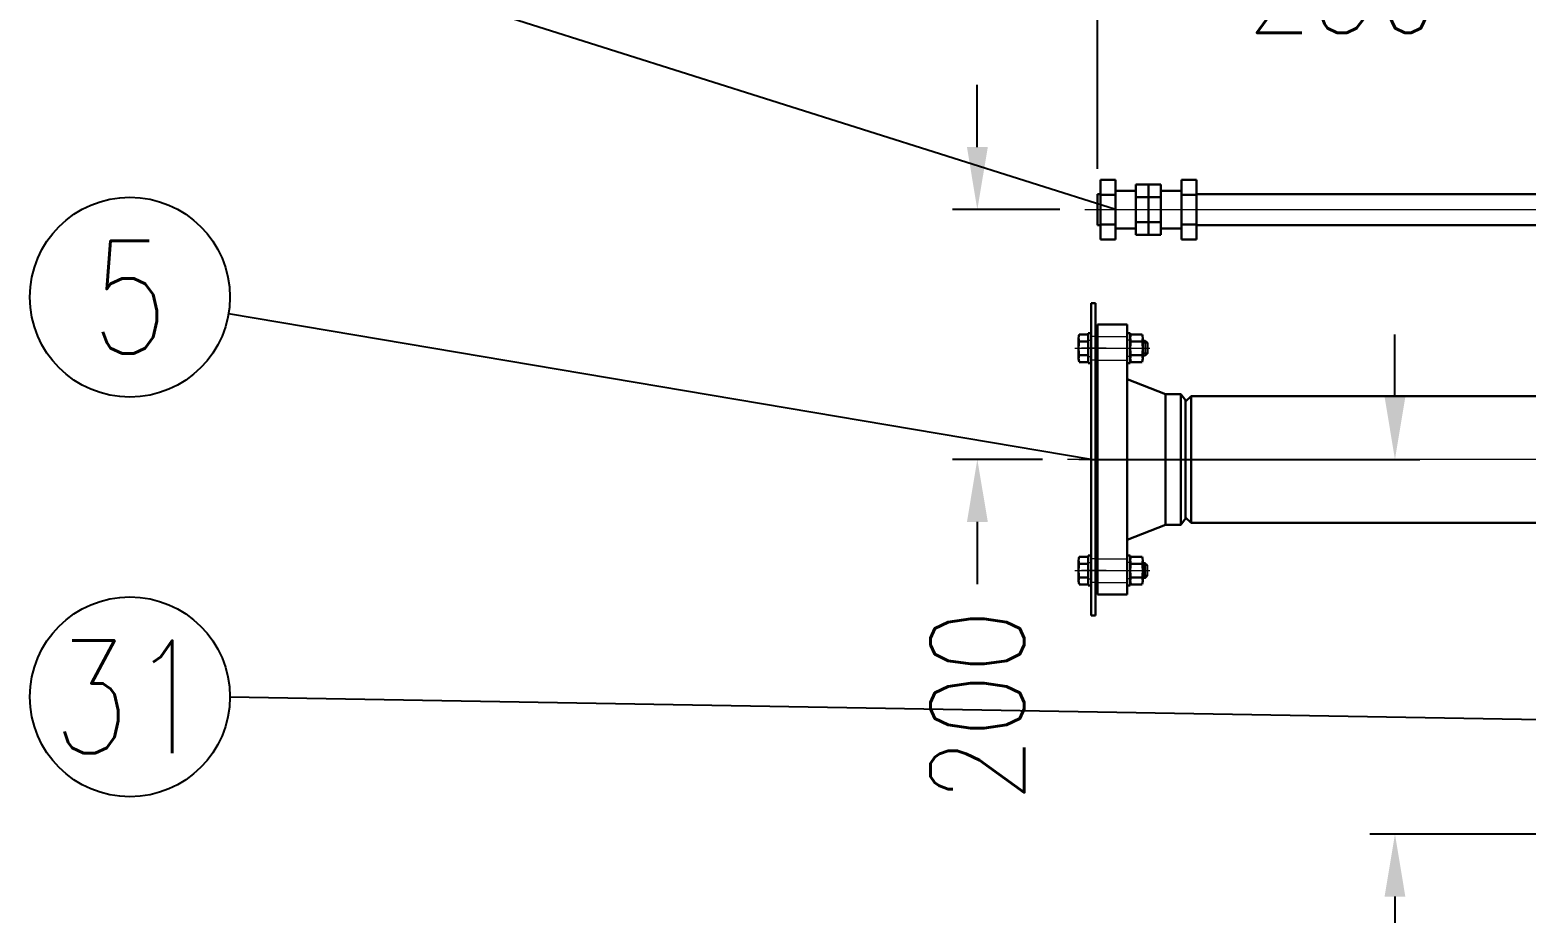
# Model space of a CAD drawing. Extents: x -25778 to -31, y 280 to 17100.
# Drawn here: x -21343 to -20145, y 11423 to 12130 of the extents above; entities that cross this region are included whole.
import ezdxf
from ezdxf.lldxf.tags import DXFTag

# ---------------------------------------------------------------- set-up
doc = ezdxf.new("R2010")
doc.units = 0
doc.header["$LTSCALE"] = 20
doc.header["$MEASUREMENT"] = 0
doc.header["$PDSIZE"] = -5
for name, color, linetype, lineweight in [('CENTRO', 7, 'CENTRO10', 13), ('CENTRO10', 7, 'CENTRO10', 13), ('CENTRO2', 7, 'CENTRO2', 13), ('CONTORNO', 3, 'Continuous', 30), ('COTA', 2, 'Continuous', 15), ('TRACEJADA', 7, 'HIDDEN', 13), ('TRACEJADO', 7, 'TRACEJADA1', 13)]:
    doc.layers.add(name, color=color, linetype=linetype, lineweight=lineweight)
doc.layers.add('FINA', color=7, linetype='Continuous')
doc.layers.add('SUBLISTA', color=7, linetype='Continuous')
doc.styles.add('ROMANS', font='romans.shx', dxfattribs={"width": 0.8, "height": 75})
tags = doc.linetypes.add('CENTRO10', pattern=[16.8, 10, -3, 0.8, -3]).pattern_tags.tags
tags[10:11] = [DXFTag(74, 4), DXFTag(75, 0), DXFTag(340, '0'), DXFTag(46, 1.0), DXFTag(50, 0.0), DXFTag(44, 0.0), DXFTag(45, 0.0)]
tags[8:9] = [DXFTag(74, 4), DXFTag(75, 0), DXFTag(340, '0'), DXFTag(46, 1.0), DXFTag(50, 0.0), DXFTag(44, 0.0), DXFTag(45, 0.0)]
tags[6:7] = [DXFTag(74, 4), DXFTag(75, 0), DXFTag(340, '0'), DXFTag(46, 1.0), DXFTag(50, 0.0), DXFTag(44, 0.0), DXFTag(45, 0.0)]
tags[4:5] = [DXFTag(74, 4), DXFTag(75, 0), DXFTag(340, '0'), DXFTag(46, 1.0), DXFTag(50, 0.0), DXFTag(44, 0.0), DXFTag(45, 0.0)]
tags = doc.linetypes.add('CENTRO2', pattern=[4.3, 2.5, -0.75, 0.3, -0.75]).pattern_tags.tags
tags[10:11] = [DXFTag(74, 4), DXFTag(75, 0), DXFTag(340, '0'), DXFTag(46, 1.0), DXFTag(50, 0.0), DXFTag(44, 0.0), DXFTag(45, 0.0)]
tags[8:9] = [DXFTag(74, 4), DXFTag(75, 0), DXFTag(340, '0'), DXFTag(46, 1.0), DXFTag(50, 0.0), DXFTag(44, 0.0), DXFTag(45, 0.0)]
tags[6:7] = [DXFTag(74, 4), DXFTag(75, 0), DXFTag(340, '0'), DXFTag(46, 1.0), DXFTag(50, 0.0), DXFTag(44, 0.0), DXFTag(45, 0.0)]
tags[4:5] = [DXFTag(74, 4), DXFTag(75, 0), DXFTag(340, '0'), DXFTag(46, 1.0), DXFTag(50, 0.0), DXFTag(44, 0.0), DXFTag(45, 0.0)]
tags = doc.linetypes.add('HIDDEN', pattern=[1.905, 1.27, -0.635]).pattern_tags.tags
tags[6:7] = [DXFTag(74, 4), DXFTag(75, 0), DXFTag(340, '0'), DXFTag(46, 1.0), DXFTag(50, 0.0), DXFTag(44, 0.0), DXFTag(45, 0.0)]
tags[4:5] = [DXFTag(74, 4), DXFTag(75, 0), DXFTag(340, '0'), DXFTag(46, 1.0), DXFTag(50, 0.0), DXFTag(44, 0.0), DXFTag(45, 0.0)]
tags = doc.linetypes.add('TRACEJADA1', pattern=[2, 1, -1]).pattern_tags.tags
tags[6:7] = [DXFTag(74, 4), DXFTag(75, 0), DXFTag(340, '0'), DXFTag(46, 1.0), DXFTag(50, 0.0), DXFTag(44, 0.0), DXFTag(45, 0.0)]
tags[4:5] = [DXFTag(74, 4), DXFTag(75, 0), DXFTag(340, '0'), DXFTag(46, 1.0), DXFTag(50, 0.0), DXFTag(44, 0.0), DXFTag(45, 0.0)]
doc.dimstyles.get("Standard").update_dxf_attribs({"dimscale": 30, "dimtxt": 75, "dimasz": 2.5, "dimexe": 1, "dimexo": 1, "dimgap": 1, "dimtad": 0, "dimrnd": 0.1, "dimdsep": 46, "dimtxsty": 'ROMANS', "dimcen": 0, "dimclrd": 256, "dimclre": 256, "dimclrt": 256, "dimadec": 0, "dimazin": 0, "dimtp": 0.1, "dimtm": 0.1, "dimtfac": 0.5, "dimtdec": 3, "dimtofl": 0, "dimtmove": 0, "dimatfit": 0, "dimfxl": 0, "dimtolj": 1, "dimarcsym": 0})

# ---------------------------------------------------------------- blocks, each defined once
blk = doc.blocks.new('*D53')
at = {"linetype": 'ByBlock'}
for p, q in [((-20738.3, 12774.3), (-20738.3, 16112.1)), ((-15273.3, 11526.9), (-15273.3, 16112.1)), ((-20663.3, 16082.1), (-18141.5, 16082.1)), ((-15348.3, 16082.1), (-17870.1, 16082.1))]:
    blk.add_line(p, q, dxfattribs=at)
for points in [[(-20663.3, 16094.6), (-20663.3, 16069.6), (-20738.3, 16082.1)], [(-15348.3, 16094.6), (-15348.3, 16069.6), (-15273.3, 16082.1)]]:
    blk.add_solid(points, dxfattribs=at)
at = {"layer": 'DEFPOINTS', "color": 0, "linetype": 'ByBlock'}
for p in [(-15273.3, 16082.1), (-20738.3, 12744.3), (-15273.3, 11496.9)]:
    blk.add_point(p, dxfattribs=at)
at = {"linetype": 'ByBlock', "insert": (-18005.8, 16082.1), "char_height": 75, "attachment_point": 5, "style": 'ROMANS'}
blk.add_mtext('\\A1;5465', dxfattribs=at)
blk = doc.blocks.new('A$C05386941')
at = {"layer": 'CONTORNO', "color": 4}
for p, q in [((0, 24, 0), (2.5, 24, 0)), ((0, 24, 0), (0, 0, 0)), ((2.5, 24, 0), (2.5, 0, 0)), ((0, 0, 0), (2.5, 0, 0))]:
    blk.add_line(p, q, dxfattribs=at)
at = {"layer": 'TRACEJADO'}
for p, q in [((0, 18.5, 0), (2.5, 18.5, 0)), ((0, 5.5, 0), (2.5, 5.5, 0))]:
    blk.add_line(p, q, dxfattribs=at)
blk = doc.blocks.new('A$C62890347')
at = {"layer": 'CENTRO2', "ltscale": 0.5}
blk.add_line((0, 12, 0), (59.9, 12, 0), dxfattribs=at)
at = {"layer": 'CONTORNO'}
for p, q in [((3, 3.8, 0), (3, 20.2, 0)), ((3.5, 23, 0), (10.6, 23, 0)), ((3.5, 17.5, 0), (10.6, 17.5, 0)), ((10.6, 1, 0), (10.6, 23, 0)), ((44.3, 20.2, 0), (44.3, 3.8, 0)), ((53.8, 23, 0), (44.9, 23, 0)), ((53.8, 17.5, 0), (44.9, 17.5, 0)), ((54.3, 20.2, 0), (54.3, 3.8, 0)), ((3.5, 6.5, 0), (10.6, 6.5, 0)), ((3.5, 1, 0), (10.6, 1, 0)), ((53.8, 6.5, 0), (44.9, 6.5, 0)), ((53.8, 1, 0), (44.9, 1, 0))]:
    blk.add_line(p, q, dxfattribs=at)
for centre, radius, start, end in [((10.3, 20.2, 0), 7.3, 157.9259, 202.0741), ((31.4, 12, 0), 28.4, 168.8596, 191.1404), ((51.6, 20.2, 0), 7.3, 157.9259, 202.0741), ((72.7, 12, 0), 28.4, 168.8596, 191.1404), ((47, 20.2, 0), 7.3, 337.9259, 22.0741), ((25.9, 12, 0), 28.4, 348.8596, 11.1404), ((10.3, 3.8, 0), 7.3, 157.9259, 202.0741), ((51.6, 3.8, 0), 7.3, 157.9259, 202.0741), ((47, 3.8, 0), 7.3, 337.9259, 22.0741)]:
    blk.add_arc(centre, radius, start, end, dxfattribs=at)
at = {"layer": 'FINA'}
for p, q in [((56.3, 18, 0), (54.3, 18, 0)), ((58, 16.3, 0), (54.3, 16.3, 0)), ((56.3, 18, 0), (56.3, 6, 0)), ((56.3, 18, 0), (58, 16.3, 0)), ((58, 16.3, 0), (58, 7.7, 0)), ((58, 7.7, 0), (54.3, 7.7, 0)), ((56.3, 6, 0), (54.3, 6, 0)), ((58, 7.7, 0), (56.3, 6, 0))]:
    blk.add_line(p, q, dxfattribs=at)
at = {"layer": 'CONTORNO'}
blk.add_blockref('A$C05386941', (10.6, 0), dxfattribs=at)
at = {"layer": 'CONTORNO', "xscale": -1}
blk.add_blockref('A$C05386941', (44.3, 0), dxfattribs=at)
blk = doc.blocks.new('A$C73EE1A3F')
at = {"layer": 'CENTRO10'}
for p, q in [((13.2, 223.5, 0), (9.8, 223.5, 0)), ((21.7, 214, 0), (2, 214, 0)), ((13.2, 204.5, 0), (9.8, 204.5, 0)), ((0, 125, 0), (25.6, 125, 0)), ((21.7, 36, 0), (2, 36, 0)), ((13.2, 45.5, 0), (9.8, 45.5, 0)), ((13.2, 26.5, 0), (9.8, 26.5, 0))]:
    blk.add_line(p, q, dxfattribs=at)
at = {"layer": 'CONTORNO'}
for p, q in [((9.8, 250, 0), (9.8, 0, 0)), ((9.8, 250, 0), (13.2, 250, 0)), ((13.2, 250, 0), (13.2, 0, 0)), ((9.8, 0, 0), (13.2, 0, 0))]:
    blk.add_line(p, q, dxfattribs=at)
blk = doc.blocks.new('*D101')
at = {"linetype": 'ByBlock'}
for p, q in [((-20738.3, 12448.3), (-20738.3, 12145.4)), ((-20488.3, 12018.8), (-20488.3, 12185.4)), ((-20788.3, 12165.4), (-20838.3, 12165.4)), ((-20438.3, 12165.4), (-20388.3, 12165.4))]:
    blk.add_line(p, q, dxfattribs=at)
for points in [[(-20788.3, 12173.8), (-20788.3, 12157.1), (-20738.3, 12165.4)], [(-20438.3, 12173.8), (-20438.3, 12157.1), (-20488.3, 12165.4)]]:
    blk.add_solid(points, dxfattribs=at)
at = {"layer": 'DEFPOINTS', "color": 0, "linetype": 'ByBlock'}
for p in [(-20738.3, 12468.3), (-20488.3, 12165.4), (-20488.3, 11998.8, 0)]:
    blk.add_point(p, dxfattribs=at)
at = {"linetype": 'ByBlock', "insert": (-20291.2, 12165.4), "char_height": 75, "attachment_point": 5, "style": 'ROMANS'}
blk.add_mtext('\\A1;250', dxfattribs=at)
blk = doc.blocks.new('*D102')
at = {"linetype": 'ByBlock'}
for p, q in [((-20584.4, 12036.3), (-20584.4, 12086.3)), ((-20518.3, 11986.3), (-20604.4, 11986.3)), ((-20532.2, 11786.3), (-20604.4, 11786.3)), ((-20584.4, 11736.3), (-20584.4, 11686.3))]:
    blk.add_line(p, q, dxfattribs=at)
for points in [[(-20592.7, 12036.3), (-20576, 12036.3), (-20584.4, 11986.3)], [(-20592.7, 11736.3), (-20576, 11736.3), (-20584.4, 11786.3)]]:
    blk.add_solid(points, dxfattribs=at)
at = {"layer": 'DEFPOINTS', "color": 0, "linetype": 'ByBlock'}
for p in [(-20498.3, 11986.3), (-20584.4, 11786.3), (-20512.2, 11786.3, 0)]:
    blk.add_point(p, dxfattribs=at)
at = {"linetype": 'ByBlock', "insert": (-20584.4, 11589.1), "char_height": 75, "attachment_point": 5, "rotation": 90, "style": 'ROMANS'}
blk.add_mtext('\\A1;200', dxfattribs=at)
blk = doc.blocks.new('*D103')
at = {"linetype": 'ByBlock'}
for p, q in [((-20250.2, 11836.3), (-20250.2, 11886.3)), ((-20492.2, 11786.3), (-20230.2, 11786.3)), ((-19793.3, 11486.3), (-20270.2, 11486.3)), ((-20250.2, 11436.3), (-20250.2, 11386.3))]:
    blk.add_line(p, q, dxfattribs=at)
for points in [[(-20258.5, 11836.3), (-20241.9, 11836.3), (-20250.2, 11786.3)], [(-20258.5, 11436.3), (-20241.9, 11436.3), (-20250.2, 11486.3)]]:
    blk.add_solid(points, dxfattribs=at)
at = {"layer": 'DEFPOINTS', "color": 0, "linetype": 'ByBlock'}
for p in [(-20512.2, 11786.3, 0), (-20250.2, 11486.3), (-19773.3, 11486.3)]:
    blk.add_point(p, dxfattribs=at)
at = {"linetype": 'ByBlock', "insert": (-20250.2, 11289.1), "char_height": 75, "attachment_point": 5, "rotation": 90, "style": 'ROMANS'}
blk.add_mtext('\\A1;300', dxfattribs=at)

msp = doc.modelspace()

# ---------------------------------------------------------------- linework, layer by layer
at = {"layer": 'CENTRO'}
for p, q in [((-20498.322, 11986.25, 0.11), (-16571.823, 11986.25, 0.11)), ((-20492.042, 11875.252, 0.11), (-20460.385, 11875.252, 0.11)), ((-19783.022, 11786.25, 0.109), (-20512.193, 11786.25, 0.109)), ((-20492.042, 11697.257, 0.11), (-20461.365, 11697.257, 0.11))]:
    msp.add_line(p, q, dxfattribs=at)
at = {"layer": 'CONTORNO'}
for p, q in [((-20485.942, 12010.08, 0.099), (-20485.942, 11998.165, 0.099)), ((-20473.942, 12010.08, 0.099), (-20485.942, 12010.08, 0.099)), ((-20473.942, 12010.08, 0.099), (-20473.942, 11998.165, 0.099)), ((-20420.942, 12010.08, 0.099), (-20420.942, 11998.165, 0.099)), ((-20420.942, 12010.08, 0.099), (-20408.942, 12010.08, 0.099)), ((-20408.942, 12010.08, 0.099), (-20408.942, 11998.165, 0.099)), ((-20485.942, 11998.75, 0.122), (-20488.322, 11998.75, 0.122)), ((-20488.322, 11998.75, 0.122), (-20488.322, 11973.75, 0.099)), ((-20485.942, 11998.75, 0.099), (-20485.942, 11998.75, 0.099)), ((-20485.942, 11998.75, 0.122), (-20485.942, 11973.75, 0.099)), ((-20473.942, 11998.165, 0.099), (-20485.942, 11998.165, 0.099)), ((-20485.942, 11998.165, 0.099), (-20485.942, 11974.335, 0.099)), ((-20457.442, 12001.25, 0.099), (-20473.942, 12001.25, 0.099)), ((-20473.942, 11998.165, 0.099), (-20473.942, 11974.335, 0.099)), ((-20457.442, 12006.414, 0.099), (-20447.442, 12006.414, 0.099)), ((-20457.442, 12006.414, 0.099), (-20457.442, 11996.332, 0.099)), ((-20447.442, 12006.414, 0.099), (-20447.442, 11996.332, 0.099)), ((-20447.442, 12006.414, 0.099), (-20447.442, 11996.332, 0.099)), ((-20437.442, 12006.414, 0.099), (-20447.442, 12006.414, 0.099)), ((-20437.442, 12006.414, 0.099), (-20437.442, 11996.332, 0.099)), ((-20420.942, 12001.25, 0.099), (-20437.442, 12001.25, 0.099)), ((-20420.942, 11998.165, 0.099), (-20420.942, 11974.335, 0.099)), ((-20420.942, 11998.165, 0.099), (-20408.942, 11998.165, 0.099)), ((-20069.272, 11998.75, 0.11), (-20408.942, 11998.75, 0.11)), ((-20408.942, 11998.165, 0.099), (-20408.942, 11974.335, 0.099)), ((-20457.442, 11996.332, 0.099), (-20447.442, 11996.332, 0.099)), ((-20457.442, 11996.332, 0.099), (-20457.442, 11976.168, 0.099)), ((-20447.442, 11996.332, 0.099), (-20447.442, 11976.168, 0.099)), ((-20447.442, 11996.332, 0.099), (-20447.442, 11976.168, 0.099)), ((-20437.442, 11996.332, 0.099), (-20447.442, 11996.332, 0.099)), ((-20437.442, 11996.332, 0.099), (-20437.442, 11976.168, 0.099)), ((-20488.322, 11973.75, 0.099), (-20485.942, 11973.75, 0.099)), ((-20485.942, 11974.335, 0.099), (-20485.942, 11962.42, 0.099)), ((-20473.942, 11974.335, 0.099), (-20485.942, 11974.335, 0.099)), ((-20485.942, 11973.75, 0.099), (-20485.942, 11973.75, 0.099)), ((-20473.942, 11974.335, 0.099), (-20473.942, 11962.42, 0.099)), ((-20457.442, 11976.168, 0.099), (-20447.442, 11976.168, 0.099)), ((-20457.442, 11976.168, 0.099), (-20457.442, 11966.086, 0.099)), ((-20437.442, 11976.168, 0.099), (-20447.442, 11976.168, 0.099)), ((-20447.442, 11976.168, 0.099), (-20447.442, 11966.086, 0.099)), ((-20447.442, 11976.168, 0.099), (-20447.442, 11966.086, 0.099)), ((-20437.442, 11976.168, 0.099), (-20437.442, 11966.086, 0.099)), ((-20420.942, 11974.335, 0.099), (-20420.942, 11962.42, 0.099)), ((-20420.942, 11974.335, 0.099), (-20408.942, 11974.335, 0.099)), ((-20408.942, 11974.335, 0.099), (-20408.942, 11962.42, 0.099)), ((-20069.272, 11973.75, 0.11), (-20408.942, 11973.75, 0.11)), ((-20473.942, 11962.42, 0.099), (-20485.942, 11962.42, 0.099)), ((-20473.942, 11971.25, 0.099), (-20457.442, 11971.25, 0.099)), ((-20457.442, 11966.086, 0.099), (-20447.442, 11966.086, 0.099)), ((-20437.442, 11966.086, 0.099), (-20447.442, 11966.086, 0.099)), ((-20437.442, 11971.25, 0.099), (-20420.942, 11971.25, 0.099)), ((-20420.942, 11962.42, 0.099), (-20408.942, 11962.42, 0.099)), ((-20488.322, 11894.256, 0.11), (-20464.521, 11894.256, 0.11)), ((-20488.322, 11894.256, 0.11), (-20488.322, 11786.25, 0.11)), ((-20464.521, 11894.256, 0.11), (-20464.521, 11786.25, 0.11)), ((-20489.921, 11856.25, 0.11), (-20489.921, 11786.25, 0.11)), ((-20488.322, 11856.25, 0.11), (-20489.921, 11856.25, 0.11)), ((-20488.322, 11856.25, 0.11), (-20489.921, 11856.25, 0.11)), ((-20464.521, 11850.622, 0.11), (-20433.952, 11838.463, 0.11)), ((-20433.952, 11838.463, 0.11), (-20433.952, 11786.25, 0.11)), ((-20433.952, 11838.463, 0.11), (-20421.43, 11838.463, 0.11)), ((-20421.43, 11838.463, 0.11), (-20421.43, 11786.25, 0.11)), ((-20421.43, 11838.463, 0.11), (-20421.43, 11786.25, 0.11)), ((-20417.698, 11833.599, 0.11), (-20421.43, 11838.463, 0.11)), ((-20417.698, 11833.599, 0.11), (-20421.43, 11838.463, 0.11)), ((-20417.698, 11832.589, 0.11), (-20413.255, 11837.052, 0.11)), ((-20417.698, 11833.599, 0.11), (-20417.698, 11738.901, 0.11)), ((-20417.698, 11738.871, 0.11), (-20417.698, 11833.569, 0.11)), ((-20417.698, 11832.589, 0.11), (-20417.698, 11739.911, 0.11)), ((-20413.255, 11735.449, 0.11), (-20413.255, 11837.052, 0.11)), ((-20102.047, 11837.052, 0.109), (-20413.255, 11837.052, 0.11)), ((-20489.921, 11716.25, 0.11), (-20489.921, 11786.25, 0.11)), ((-20488.322, 11678.253, 0.11), (-20488.322, 11786.25, 0.11)), ((-20488.322, 11678.253, 0.11), (-20488.322, 11786.25, 0.11)), ((-20464.521, 11678.253, 0.11), (-20464.521, 11786.25, 0.11)), ((-20464.521, 11678.253, 0.11), (-20464.521, 11786.25, 0.11)), ((-20433.952, 11734.038, 0.11), (-20433.952, 11786.25, 0.11)), ((-20421.43, 11734.038, 0.11), (-20421.43, 11786.25, 0.11)), ((-20421.43, 11734.038, 0.11), (-20421.43, 11786.25, 0.11)), ((-20464.521, 11721.879, 0.11), (-20433.952, 11734.038, 0.11)), ((-20433.952, 11734.038, 0.11), (-20421.43, 11734.038, 0.11)), ((-20417.698, 11738.901, 0.11), (-20421.43, 11734.038, 0.11)), ((-20417.698, 11738.901, 0.11), (-20421.43, 11734.038, 0.11)), ((-20417.698, 11739.911, 0.11), (-20413.255, 11735.448, 0.11)), ((-20102.047, 11735.448, 0.109), (-20413.255, 11735.449, 0.11)), ((-20488.322, 11716.25, 0.11), (-20489.921, 11716.25, 0.11)), ((-20488.322, 11716.25, 0.11), (-20489.921, 11716.25, 0.11)), ((-20488.322, 11678.253, 0.11), (-20464.521, 11678.253, 0.11)), ((-20488.322, 11678.253, 0.11), (-20464.521, 11678.253, 0.11))]:
    msp.add_line(p, q, dxfattribs=at)
at = {"layer": 'SUBLISTA'}
for p, q in [((-20473.942, 11986.25, 0.099), (-21186.267, 12212.013, 0.11)), ((-20493.271, 11786.25, 0.11), (-21183.646, 11902.859, 0.11)), ((-21182.529, 11596.183, 0.11), (-19118.323, 11560.25, 0.11))]:
    msp.add_line(p, q, dxfattribs=at)
for centre in [(-21262.529, 11916.183, 0.11), (-21262.529, 11596.183, 0.11)]:
    msp.add_circle(centre, 80, dxfattribs=at)
at = {"layer": 'TRACEJADA'}
for p, q in [((-20488.322, 11884.752, 0.11), (-20464.521, 11884.752, 0.11)), ((-20488.322, 11865.753, 0.11), (-20464.521, 11865.753, 0.11)), ((-20488.322, 11706.748, 0.11), (-20464.521, 11706.748, 0.11)), ((-20488.322, 11687.749, 0.11), (-20464.521, 11687.749, 0.11))]:
    msp.add_line(p, q, dxfattribs=at)

# ---------------------------------------------------------------- block references
at = {"layer": 'CONTORNO'}
for name, p in [('A$C73EE1A3F', (-20503.1, 11661.25, 0.111)), ('A$C62890347', (-20506.357, 11863.252, 0.11))]:
    msp.add_blockref(name, p, dxfattribs=at)
at = {"layer": 'CONTORNO', "xscale": -1, "rotation": 180}
msp.add_blockref('A$C62890347', (-20506.357, 11709.248, 0.11), dxfattribs=at)

# ---------------------------------------------------------------- texts
at = {"layer": 'SUBLISTA', "char_height": 90, "width": 81.134, "attachment_point": 5, "style": 'ROMANS'}
for s, insert in [('5', (-21262.529, 11916.183, 0.11)), ('31', (-21262.529, 11596.183, 0.11))]:
    msp.add_mtext(s, dxfattribs=dict(at, insert=insert))

# ---------------------------------------------------------------- dimensions: what is measured, and where the dimension line sits
at = {"layer": 'COTA'}
dim = msp.add_linear_dim(base=(-15273.332, 16082.141, 0.11), p1=(-20738.322, 12744.25, 0.11), p2=(-15273.332, 11496.876, 0.11), dimstyle='Standard', dxfattribs=at)
dim.commit()
dim.dimension.update_dxf_attribs({"geometry": '*D53', "text_midpoint": (-18005.827, 16082.141, 0.11)})
dim = msp.add_linear_dim(base=(-20488.322, 12165.426, 0.11), p1=(-20738.322, 12468.25, 0.11), p2=(-20488.322, 11998.75, 0.122), dimstyle='Standard', override={"dimscale": 20}, dxfattribs=at)
dim.commit()
dim.dimension.update_dxf_attribs({"geometry": '*D101', "text_midpoint": (-20291.18, 12165.426, 0.11)})
dim = msp.add_linear_dim(base=(-20584.377, 11786.25, 0.11), p1=(-20498.322, 11986.25, 0.11), p2=(-20512.193, 11786.25, 0.109), angle=90, dimstyle='Standard', override={"dimscale": 20}, dxfattribs=at)
dim.commit()
dim.dimension.update_dxf_attribs({"geometry": '*D102', "text_midpoint": (-20584.377, 11589.107, 0.11), "dimtype": 160})
dim = msp.add_linear_dim(base=(-20250.191, 11486.25, 0.11), p1=(-20512.193, 11786.25, 0.109), p2=(-19773.323, 11486.25, 0.11), angle=90, dimstyle='Standard', override={"dimscale": 20}, dxfattribs=at)
dim.commit()
dim.dimension.update_dxf_attribs({"geometry": '*D103', "text_midpoint": (-20250.191, 11289.107, 0.11)})

doc.saveas('drawing.dxf')
